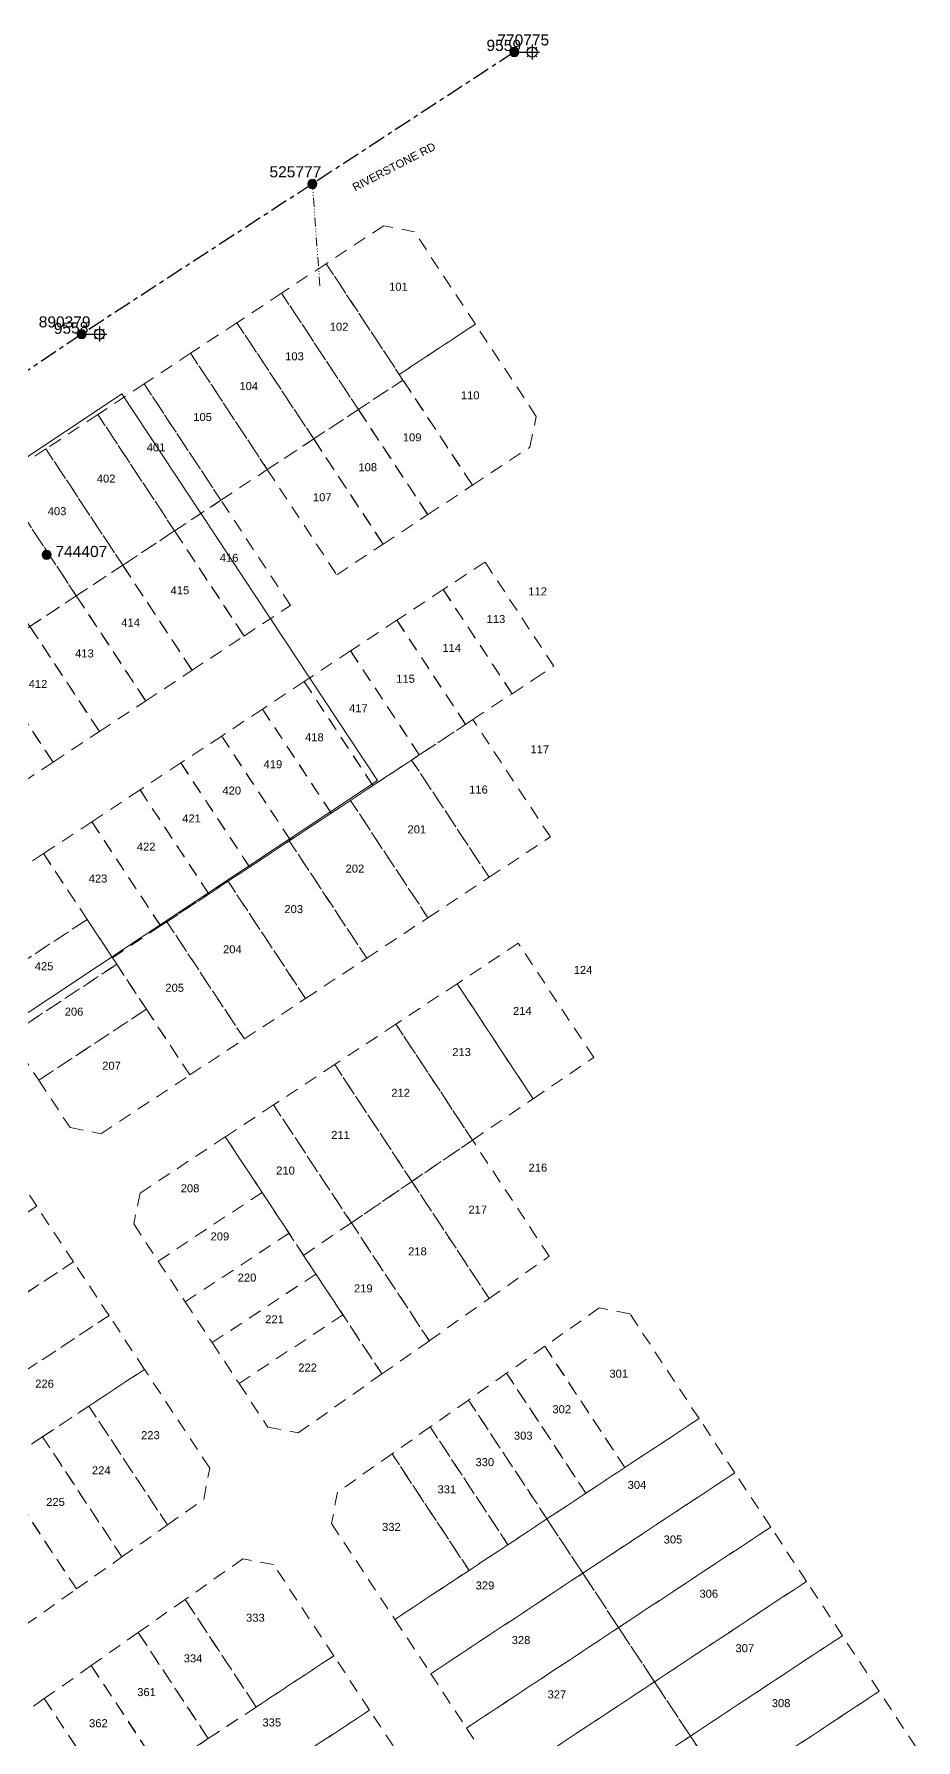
# Model space of a CAD drawing. Header units: metres. Extents: x 302829 to 303440, y 6270651 to 6271380.
# Drawn here: x 303195.3 to 303393.6, y 6270996.1 to 6271379.8 of the extents above; entities that cross this region are included whole.
import ezdxf
from ezdxf.enums import TextEntityAlignment as Align

# ---------------------------------------------------------------- set-up
doc = ezdxf.new("R2010")
doc.units = ezdxf.units.M
for name, pattern in [('Cable Exist UG', [7, 4, -1, 1, -1]), ('Dash', [5, 3, -2]), ('PHANTOM2', [4.45, 2, -0.5, 0.15, -0.5, 0.15, -0.5, 0.15, -0.5])]:
    doc.linetypes.add(name, pattern=pattern)
doc.layers.get('0').update_dxf_attribs({"color": 6})
for name, color, linetype, lineweight in [('_User Miscellaneous5', 151, 'Continuous', 13), ('_User_LV_Exist', 5, 'Continuous', 25), ('_User_SL_Exist', 4, 'Continuous', 25), ('Cadastre Developer_SP_EXT', 96, 'Continuous', 15), ('Cadastre Land Parcels_SP_EXT', 96, 'Continuous', 15), ('Cadastre Roads_SP_EXT', 54, 'Continuous', 15)]:
    doc.layers.add(name, color=color, linetype=linetype, lineweight=lineweight)
doc.layers.add('Equip_SP_SL_EXT', color=7, linetype='Continuous')
doc.layers.add('SupportsOH_SP_TR_HV_LV_SL_EXT', color=7, linetype='Continuous')
doc.styles.add('iecARIAL', font='arial.ttf', dxfattribs={"height": 2})
doc.styles.add('POLE_LABEL', font='arial.ttf', dxfattribs={"height": 2})
doc.styles.add('SL_LABEL', font='arial.ttf', dxfattribs={"height": 2})
doc.styles.get("Standard").update_dxf_attribs({"font": 'arial.ttf'})

# ---------------------------------------------------------------- blocks, each defined once
blk = doc.blocks.new('SL_LANTERN_EXT')
at = {"flags": 9}
for tag, p in [('LRATECODE', (-7.4, 0)), ('LOUTREACHVOCAB', (-7.2, 0)), ('LOUTREACH', (-7, 0)), ('LANTNUMBER', (-6.6, 0)), ('LNEW', (-6.4, 0)), ('LMASTVOCAB', (-6.2, 0)), ('LMAST', (-6, 0)), ('LLAMPVOCAB', (-5.8, 0)), ('LLAMP', (-5.6, 0)), ('LEXIST', (-5.4, 0)), ('LCHARGE3PERCENT', (-5.2, 0)), ('LCHARGE3', (-5, 0)), ('LCHARGE2PERCENT', (-4.8, 0)), ('LCHARGE2', (-4.6, 0)), ('LCHARGE1PERCENT', (-4.4, 0)), ('LCHARGE1', (-4.2, 0)), ('LCATEGORY', (-4, 0)), ('LBRACKETVOCAB', (-3.8, 0)), ('LBRACKET', (-3.6, 0)), ('LKINGHEIGHT', (-3.4, 0)), ('CREPLACE', (-3.2, 0)), ('CREMOVE', (-3, 0)), ('CNUMBER', (-2.8, 0)), ('CNEW', (-2.6, 0)), ('CEXIST', (-2.4, 0)), ('USAGE', (-2.2, 0)), ('STATE', (-2, 0)), ('OWNED_BY', (-1.8, 0)), ('ORIENTATION', (-1.6, 0)), ('OPERATING_VOLTAGE', (-1.4, 0)), ('NO_PHASES', (-1.2, 0)), ('LANTERN_TYPE', (-1, 0)), ('LANTERN_PURPOSE', (-0.8, 0)), ('CONTROL_TYPE', (-0.6, 0)), ('CONSTRUCTED_VOLTAGE', (-0.4, 0))]:
    blk.add_attdef(tag, text='', height=0.001, rotation=270, dxfattribs=at).set_placement(p, align=Align.MIDDLE_LEFT)
at = {"style": 'SL_LABEL', "flags": 9}
blk.add_attdef('STREET_CODE', text='', height=0.001, rotation=270, dxfattribs=at).set_placement((0, 0), align=Align.MIDDLE_LEFT)
at = {"flags": 1}
blk.add_attdef('Z', (0, 0), '', height=0.001, rotation=270, dxfattribs=at)
at = {"flags": 9}
for tag, p in [('LREMOVE', (0, -7.6)), ('LREPLACE', (0, -7.8)), ('LTYPE', (0, -8)), ('LTYPEVOCAB', (0, -8.2)), ('LEGEND', (0, -8.4)), ('SUBURB', (0, -8.6)), ('STREETNAME', (0, -8.8)), ('LOCATION', (0, -9)), ('NOTES', (0, -9.2)), ('MAINTAINED_BY', (0, -9.86))]:
    blk.add_attdef(tag, text='', height=0.001, dxfattribs=at).set_placement(p, align=Align.MIDDLE_LEFT)
blk.add_attdef('OPERATED_BY', (0, -9.61), '', height=0.001, dxfattribs=at)
blk.add_wipeout([(5.69, 0), (5.06, -1.06), (4, -1.69), (2.94, -1.06), (2.31, 0), (2.94, 1.06), (4, 1.69), (5.06, 1.06)])
for p, q in [((0, 0), (4, 0)), ((2.94, 1.06), (3.2, 0.8)), ((4, 1.69), (4, 0)), ((5.06, 1.06), (4.8, 0.8)), ((2.94, -1.06), (3.2, -0.8)), ((4, 0), (5.69, 0)), ((4, 0), (4, -1.69)), ((5.06, -1.06), (4.8, -0.8))]:
    blk.add_line(p, q)
blk.add_circle((4, 0), 1.12)
at = {"width": 0.9}
blk.add_attdef('LNUMBER', text='', height=1, dxfattribs=at).set_placement((7, -1), align=Align.MIDDLE_LEFT)
blk = doc.blocks.new('POLE_EXT')
blk.add_hatch(color=256).paths.add_polyline_path([(-1, 0, 1), (1, 0, 1)])
blk.add_lwpolyline([(-1, 0, 1), (1, 0, 1)], format="xyb", close=True)
at = {"flags": 8}
blk.add_attdef('pNumber', text='', height=2, dxfattribs=at).set_placement((2.5, 2.5), align=Align.MIDDLE_CENTER)
at = {"style": 'POLE_LABEL', "flags": 9}
for tag, p in [('STRUCTURE_PLANT_NUMBER', (1.35, 0.03)), ('STREET_CODE', (1.35, -0.2))]:
    blk.add_attdef(tag, text='', height=0.2, dxfattribs=at).set_placement(p, align=Align.MIDDLE_LEFT)
at = {"flags": 9}
for tag, p in [('OWNED_BY', (1.35, -0.4)), ('SPECIAL_USE', (1.35, -0.8)), ('STATE', (1.35, -1)), ('cLV', (1.35, -1.4)), ('hDepth', (1.35, -1.6)), ('hDia', (1.35, -1.8)), ('cHV', (1.35, -2)), ('cLinedev', (1.35, -3.4)), ('pExisting', (1.35, -3.8)), ('PARENT', (1.35, -0.6)), ('USAGE', (1.35, -1.2)), ('LBRACKET', (1.35, -2.2)), ('LExisting', (1.35, -2.4)), ('LANTNUMBER', (1.35, -2.6)), ('LOther', (1.35, -2.8)), ('LRemove', (1.35, -3)), ('LEGEND', (1.35, -3.2)), ('LOCATION', (1.35, -3.6)), ('pFooting', (1.35, -4.4)), ('pNew', (1.35, -4.6)), ('pRelocate', (1.35, -5)), ('pRemove', (1.35, -5.2)), ('pReplace', (1.35, -5.4)), ('pStay', (1.35, -5.6)), ('pType', (1.35, -5.8)), ('cspan', (1.35, -6)), ('STREETNAME', (1.35, -6.2)), ('SUBURB', (1.35, -6.4)), ('OPERATED_BY', (1.36, -7.01)), ('PFNUMBER', (1.35, -4)), ('NEWPFNUMBER', (1.35, -4.2)), ('NOTES', (1.35, -6.6)), ('MAINTAINED_BY', (1.36, -6.81))]:
    blk.add_attdef(tag, text='', height=0.2, dxfattribs=at).set_placement(p, align=Align.MIDDLE_LEFT)
at = {"flags": 1}
blk.add_attdef('Z', (1.35, -7.33), '', height=0.2, dxfattribs=at)

msp = doc.modelspace()

# ---------------------------------------------------------------- linework, layer by layer
at = {"layer": '_User Miscellaneous5', "linetype": 'PHANTOM2'}
msp.add_lwpolyline([(303259.54, 6271323.25), (303257.86, 6271346.13)], dxfattribs=at)
at = {"layer": 'Cadastre Developer_SP_EXT', "linetype": 'Dash'}
for points in [[(303277.41, 6271303.29), (303294.53, 6271314.6), (303280.84, 6271335.33), (303273.91, 6271336.75), (303260.96, 6271328.19), (303277.41, 6271303.29)], [(303268.2, 6271295.4), (303278.24, 6271302.03), (303260.96, 6271328.19), (303250.92, 6271321.56), (303268.2, 6271295.4)], [(303258.15, 6271288.77), (303268.2, 6271295.4), (303250.92, 6271321.56), (303240.88, 6271314.92), (303258.15, 6271288.77)], [(303247.72, 6271281.88), (303258.15, 6271288.77), (303240.88, 6271314.92), (303230.45, 6271308.04), (303247.72, 6271281.88)], [(303293.86, 6271278.38), (303306.81, 6271286.94), (303308.23, 6271293.86), (303294.53, 6271314.6), (303277.41, 6271303.29), (303278.24, 6271302.03), (303293.86, 6271278.38)], [(303237.29, 6271274.99), (303247.72, 6271281.88), (303230.45, 6271308.04), (303220.01, 6271301.15), (303237.29, 6271274.99)], [(303226.86, 6271268.1), (303237.29, 6271274.99), (303220.01, 6271301.15), (303209.59, 6271294.26), (303226.86, 6271268.1)], [(303283.82, 6271271.75), (303293.86, 6271278.38), (303278.24, 6271302.03), (303268.2, 6271295.4), (303283.82, 6271271.75)], [(303273.77, 6271265.12), (303283.82, 6271271.75), (303268.2, 6271295.4), (303258.15, 6271288.77), (303273.77, 6271265.12)], [(303209.59, 6271294.26), (303197.9, 6271286.54), (303215.18, 6271260.38), (303226.86, 6271268.1), (303209.59, 6271294.26)], [(303263.34, 6271258.23), (303273.77, 6271265.12), (303258.15, 6271288.77), (303247.72, 6271281.88), (303263.34, 6271258.23)], [(303197.9, 6271286.54), (303187.47, 6271279.65), (303204.75, 6271253.49), (303215.18, 6271260.38), (303197.9, 6271286.54)], [(303187.47, 6271279.65), (303177.04, 6271272.76), (303194.32, 6271246.6), (303204.75, 6271253.49), (303187.47, 6271279.65)], [(303242.48, 6271244.45), (303252.91, 6271251.34), (303237.29, 6271274.99), (303226.86, 6271268.1), (303242.48, 6271244.45)], [(303226.86, 6271268.1), (303215.18, 6271260.38), (303230.8, 6271236.73), (303242.48, 6271244.45), (303226.86, 6271268.1)], [(303215.18, 6271260.38), (303204.75, 6271253.49), (303220.37, 6271229.84), (303230.8, 6271236.73), (303215.18, 6271260.38)], [(303312.16, 6271237.66), (303296.69, 6271261.08), (303287.3, 6271254.88), (303302.77, 6271231.47), (303307.73, 6271234.74), (303312.16, 6271237.66)], [(303204.75, 6271253.49), (303194.32, 6271246.6), (303209.94, 6271222.96), (303220.37, 6271229.84), (303204.75, 6271253.49)], [(303287.3, 6271254.88), (303276.87, 6271247.99), (303292.34, 6271224.57), (303293.96, 6271225.65), (303302.77, 6271231.47), (303287.3, 6271254.88)], [(303194.32, 6271246.6), (303183.89, 6271239.71), (303199.51, 6271216.07), (303209.94, 6271222.96), (303194.32, 6271246.6)], [(303276.87, 6271247.99), (303266.44, 6271241.1), (303281.91, 6271217.69), (303292.34, 6271224.57), (303276.87, 6271247.99)], [(303271.48, 6271210.8), (303281.91, 6271217.69), (303266.44, 6271241.1), (303256.01, 6271234.21), (303271.48, 6271210.8)], [(303183.89, 6271239.71), (303172.96, 6271232.49), (303178.8, 6271223.65), (303188.58, 6271208.85), (303199.51, 6271216.07), (303183.89, 6271239.71)], [(303256.01, 6271234.21), (303246.63, 6271228.01), (303262.09, 6271204.6), (303266.43, 6271207.46), (303271.48, 6271210.8), (303256.01, 6271234.21)], [(303246.63, 6271228.01), (303237.45, 6271221.95), (303252.91, 6271198.53), (303262.09, 6271204.6), (303246.63, 6271228.01)], [(303297.62, 6271190.17), (303311.39, 6271199.26), (303293.96, 6271225.65), (303280.19, 6271216.55), (303297.62, 6271190.17)], [(303237.45, 6271221.95), (303228.27, 6271215.89), (303243.73, 6271192.47), (303252.91, 6271198.53), (303237.45, 6271221.95)], [(303228.27, 6271215.89), (303219.09, 6271209.83), (303234.56, 6271186.41), (303238.89, 6271189.27), (303243.73, 6271192.47), (303228.27, 6271215.89)], [(303280.19, 6271216.55), (303271.48, 6271210.8), (303266.43, 6271207.46), (303283.85, 6271181.07), (303297.62, 6271190.17), (303280.19, 6271216.55)], [(303219.09, 6271209.83), (303208.24, 6271202.66), (303223.71, 6271179.24), (303225.12, 6271180.18), (303234.56, 6271186.41), (303219.09, 6271209.83)], [(303266.43, 6271207.46), (303262.09, 6271204.6), (303252.66, 6271198.37), (303270.08, 6271171.98), (303283.85, 6271181.07), (303266.43, 6271207.46)], [(303208.24, 6271202.66), (303197.39, 6271195.5), (303207.17, 6271180.69), (303212.86, 6271172.08), (303223.71, 6271179.24), (303208.24, 6271202.66)], [(303197.39, 6271195.5), (303177.37, 6271182.27), (303175.95, 6271175.34), (303182.97, 6271164.71), (303207.17, 6271180.69), (303197.39, 6271195.5)], [(303252.66, 6271198.37), (303243.73, 6271192.47), (303238.89, 6271189.27), (303256.32, 6271162.89), (303270.08, 6271171.98), (303252.66, 6271198.37)], [(303238.89, 6271189.27), (303234.56, 6271186.41), (303225.12, 6271180.18), (303242.55, 6271153.8), (303256.32, 6271162.89), (303238.89, 6271189.27)], [(303212.86, 6271172.08), (303207.17, 6271180.69), (303182.97, 6271164.71), (303189.64, 6271154.62), (303213.84, 6271170.6), (303212.86, 6271172.08)], [(303225.12, 6271180.18), (303223.71, 6271179.24), (303212.86, 6271172.08), (303213.84, 6271170.6), (303220.51, 6271160.5), (303230.29, 6271145.7), (303242.55, 6271153.8), (303225.12, 6271180.18)], [(303304.18, 6271175.33), (303290.42, 6271166.24), (303307.52, 6271140.34), (303321.15, 6271149.64), (303304.18, 6271175.33)], [(303213.84, 6271170.6), (303189.64, 6271154.62), (303196.31, 6271144.52), (303220.51, 6271160.5), (303213.84, 6271170.6)], [(303307.52, 6271140.34), (303290.42, 6271166.24), (303276.65, 6271157.14), (303293.89, 6271131.04), (303307.52, 6271140.34)], [(303220.51, 6271160.5), (303196.31, 6271144.52), (303203.33, 6271133.89), (303210.26, 6271132.47), (303230.29, 6271145.7), (303220.51, 6271160.5)], [(303293.89, 6271131.04), (303276.65, 6271157.14), (303262.88, 6271148.05), (303280.25, 6271121.75), (303293.89, 6271131.04)], [(303280.25, 6271121.75), (303262.88, 6271148.05), (303249.12, 6271138.96), (303266.62, 6271112.45), (303280.25, 6271121.75)], [(303266.62, 6271112.45), (303249.12, 6271138.96), (303238.27, 6271131.79), (303255.88, 6271105.13), (303266.62, 6271112.45)], [(303246.54, 6271119.28), (303238.27, 6271131.79), (303219.08, 6271119.12), (303217.66, 6271112.19), (303223.17, 6271103.85), (303246.54, 6271119.28)], [(303311.13, 6271104.93), (303293.89, 6271131.04), (303280.25, 6271121.75), (303297.63, 6271095.43), (303311.13, 6271104.93)], [(303195.84, 6271116.2), (303187.58, 6271128.71), (303152.26, 6271105.38), (303160.52, 6271092.86), (303195.84, 6271116.2)], [(303252.6, 6271110.1), (303246.54, 6271119.28), (303223.17, 6271103.85), (303229.23, 6271094.67), (303252.6, 6271110.1)], [(303297.63, 6271095.43), (303280.25, 6271121.75), (303266.62, 6271112.45), (303284.14, 6271085.93), (303297.63, 6271095.43)], [(303204.11, 6271103.68), (303195.84, 6271116.2), (303160.52, 6271092.86), (303168.79, 6271080.35), (303204.11, 6271103.68)], [(303284.17, 6271085.88), (303266.62, 6271112.45), (303255.88, 6271105.13), (303273.5, 6271078.45), (303284.17, 6271085.88)], [(303258.66, 6271100.92), (303252.6, 6271110.1), (303229.23, 6271094.67), (303235.3, 6271085.49), (303258.66, 6271100.92)], [(303212.1, 6271091.58), (303204.11, 6271103.68), (303168.79, 6271080.35), (303176.78, 6271068.25), (303212.1, 6271091.58)], [(303264.72, 6271091.74), (303258.66, 6271100.92), (303235.3, 6271085.49), (303241.36, 6271076.31), (303264.72, 6271091.74)], [(303207.57, 6271071.21), (303220.09, 6271079.48), (303212.1, 6271091.58), (303176.78, 6271068.25), (303184.76, 6271056.14), (303186.72, 6271057.43), (303197.15, 6271064.32), (303207.57, 6271071.21)], [(303273.5, 6271078.45), (303264.72, 6271091.74), (303241.36, 6271076.31), (303247.84, 6271066.5), (303254.68, 6271065.21), (303273.5, 6271078.45)], [(303344.84, 6271068.43), (303329.26, 6271092.01), (303322.41, 6271093.31), (303310.14, 6271084.67), (303328.15, 6271057.4), (303344.84, 6271068.43)], [(303328.15, 6271057.4), (303310.14, 6271084.67), (303301.55, 6271078.62), (303319.39, 6271051.62), (303328.15, 6271057.4)], [(303234.75, 6271057.29), (303220.09, 6271079.48), (303207.57, 6271071.21), (303225.23, 6271044.48), (303233.42, 6271050.24), (303234.75, 6271057.29)], [(303319.39, 6271051.62), (303301.55, 6271078.62), (303292.96, 6271072.58), (303310.63, 6271045.83), (303319.39, 6271051.62)], [(303310.63, 6271045.83), (303292.96, 6271072.58), (303284.37, 6271066.53), (303301.86, 6271040.04), (303310.63, 6271045.83)], [(303207.57, 6271071.21), (303197.15, 6271064.32), (303215.01, 6271037.28), (303225.23, 6271044.48), (303207.57, 6271071.21)], [(303352.9, 6271056.21), (303344.84, 6271068.43), (303328.15, 6271057.4), (303319.39, 6271051.62), (303310.63, 6271045.83), (303318.69, 6271033.62), (303352.9, 6271056.21)], [(303301.86, 6271040.04), (303284.37, 6271066.53), (303275.78, 6271060.49), (303293.1, 6271034.26), (303301.86, 6271040.04)], [(303197.15, 6271064.32), (303186.72, 6271057.43), (303204.78, 6271030.09), (303215.01, 6271037.28), (303197.15, 6271064.32)], [(303186.72, 6271057.43), (303184.76, 6271056.14), (303175.03, 6271049.72), (303193.32, 6271022.02), (303204.78, 6271030.09), (303186.72, 6271057.43)], [(303293.1, 6271034.26), (303275.78, 6271060.49), (303263.5, 6271051.85), (303262.17, 6271044.8), (303276.41, 6271023.23), (303293.1, 6271034.26)], [(303360.97, 6271044), (303352.9, 6271056.21), (303318.69, 6271033.62), (303326.76, 6271021.41), (303360.97, 6271044)], [(303310.63, 6271045.83), (303301.86, 6271040.04), (303293.1, 6271034.26), (303276.41, 6271023.23), (303284.48, 6271011.02), (303318.69, 6271033.62), (303310.63, 6271045.83)], [(303369.03, 6271031.79), (303360.97, 6271044), (303326.76, 6271021.41), (303334.82, 6271009.2), (303369.03, 6271031.79)], [(303262.65, 6271015.05), (303249.08, 6271035.59), (303242.24, 6271036.88), (303229.23, 6271027.72), (303245.21, 6271003.53), (303262.65, 6271015.05)], [(303318.69, 6271033.62), (303284.48, 6271011.02), (303292.54, 6270998.81), (303326.76, 6271021.41), (303318.69, 6271033.62)], [(303377.1, 6271019.58), (303369.03, 6271031.79), (303334.82, 6271009.2), (303342.89, 6270996.99), (303377.1, 6271019.58)], [(303229.23, 6271027.72), (303218.67, 6271020.29), (303234.44, 6270996.42), (303245.21, 6271003.53), (303229.23, 6271027.72)], [(303218.67, 6271020.29), (303208.11, 6271012.86), (303223.67, 6270989.3), (303228.43, 6270992.45), (303234.44, 6270996.42), (303218.67, 6271020.29)], [(303334.82, 6271009.2), (303326.76, 6271021.41), (303292.54, 6270998.81), (303300.61, 6270986.6), (303334.82, 6271009.2)], [(303385.37, 6271007.07), (303377.1, 6271019.58), (303342.89, 6270996.99), (303351.15, 6270984.47), (303385.37, 6271007.07)], [(303270.71, 6271002.84), (303262.65, 6271015.05), (303245.21, 6271003.53), (303234.44, 6270996.42), (303228.43, 6270992.45), (303236.5, 6270980.24), (303270.71, 6271002.84)], [(303208.11, 6271012.86), (303197.55, 6271005.43), (303212.9, 6270982.19), (303223.67, 6270989.3), (303208.11, 6271012.86)], [(303334.82, 6271009.2), (303300.61, 6270986.6), (303308.67, 6270974.39), (303342.89, 6270996.99), (303334.82, 6271009.2)], [(303393.63, 6270994.55), (303385.37, 6271007.07), (303351.15, 6270984.47), (303359.42, 6270971.95), (303393.63, 6270994.55)], [(303197.55, 6271005.43), (303183.42, 6270995.49), (303182.09, 6270988.44), (303194.34, 6270969.93), (303212.9, 6270982.19), (303197.55, 6271005.43)], [(303278.78, 6270990.63), (303270.71, 6271002.84), (303236.5, 6270980.24), (303244.57, 6270968.03), (303278.78, 6270990.63)], [(303351.15, 6270984.47), (303342.89, 6270996.99), (303308.67, 6270974.39), (303316.94, 6270961.87), (303351.15, 6270984.47)]]:
    msp.add_lwpolyline(points, close=True, dxfattribs=at)
at = {"layer": 'Cadastre Land Parcels_SP_EXT', "linetype": 'Continuous'}
msp.add_lwpolyline([(303272.52, 6271211.95), (303214.96, 6271298.92), (303131.13, 6271243.01), (303188.72, 6271156.28), (303272.52, 6271211.95)], close=True, dxfattribs=at)

# ---------------------------------------------------------------- block references
at = {"layer": 'Equip_SP_SL_EXT'}
ref = msp.add_blockref('SL_LANTERN_EXT', (303303.29, 6271375.8), dxfattribs=at)
ref.add_attrib('ASSET_NUM', '9559', dxfattribs={"layer": '0', "height": 2.5, "rotation": 359.9044, "style": 'iecARIAL'}).set_placement((303304.79, 6271377.3), align=Align.MIDDLE_RIGHT)
ref = msp.add_blockref('SL_LANTERN_EXT', (303205.94, 6271312.35), dxfattribs=at)
ref.add_attrib('ASSET_NUM', '9558', dxfattribs={"layer": '0', "height": 2.5, "rotation": 1.6611, "style": 'iecARIAL'}).set_placement((303207.44, 6271313.85), align=Align.MIDDLE_RIGHT)
at = {"layer": 'SupportsOH_SP_TR_HV_LV_SL_EXT'}
ref = msp.add_blockref('POLE_EXT', (303257.86, 6271346.13), dxfattribs=at)
ref.add_attrib('ASSET_NUM', '525777', dxfattribs={"layer": '0', "height": 2.5, "rotation": 359.9969, "style": 'POLE_LABEL'}).set_placement((303259.86, 6271346.88), align=Align.BOTTOM_RIGHT)
ref = msp.add_blockref('POLE_EXT', (303198.06, 6271262.71), dxfattribs=at)
ref.add_attrib('ASSET_NUM', '744407', dxfattribs={"layer": '0', "height": 2.5, "style": 'POLE_LABEL'}).set_placement((303200.06, 6271263.46), align=Align.MIDDLE_LEFT)

# ---------------------------------------------------------------- texts
at = {"layer": 'Cadastre Developer_SP_EXT'}
for s, p in [('101', (303275.11, 6271322.12)), ('102', (303261.76, 6271313.12)), ('103', (303251.73, 6271306.47)), ('104', (303241.45, 6271299.77)), ('110', (303291.26, 6271297.68)), ('105', (303231.06, 6271292.82)), ('401', (303220.59, 6271285.99)), ('109', (303278.2, 6271288.23)), ('108', (303268.21, 6271281.52)), ('402', (303209.36, 6271278.96)), ('107', (303257.97, 6271274.76)), ('403', (303198.31, 6271271.63)), ('416', (303237.01, 6271261.14)), ('415', (303225.95, 6271253.82)), ('112', (303306.44, 6271253.59)), ('113', (303297.06, 6271247.37)), ('414', (303214.86, 6271246.58)), ('413', (303204.47, 6271239.63)), ('114', (303287.11, 6271240.88)), ('412', (303194.03, 6271232.76)), ('115', (303276.72, 6271233.93)), ('417', (303266.11, 6271227.31)), ('418', (303256.21, 6271220.77)), ('117', (303306.92, 6271218.05)), ('419', (303246.87, 6271214.71)), ('420', (303237.61, 6271208.79)), ('116', (303293.12, 6271209.01)), ('421', (303228.57, 6271202.51)), ('201', (303279.26, 6271200.05)), ('422', (303218.37, 6271196.17)), ('202', (303265.32, 6271191.23)), ('423', (303207.54, 6271188.99)), ('203', (303251.56, 6271182.11)), ('204', (303237.75, 6271173.08)), ('425', (303195.39, 6271169.27)), ('124', (303316.66, 6271168.44)), ('205', (303224.78, 6271164.42)), ('206', (303202.14, 6271159.05)), ('214', (303302.98, 6271159.22)), ('213', (303289.32, 6271149.96)), ('207', (303210.57, 6271146.88)), ('212', (303275.61, 6271140.79)), ('211', (303262.09, 6271131.32)), ('210', (303249.71, 6271123.31)), ('216', (303306.49, 6271123.97)), ('208', (303228.24, 6271119.32)), ('217', (303292.96, 6271114.52)), ('209', (303234.94, 6271108.49)), ('218', (303279.39, 6271105.12)), ('220', (303241.05, 6271099.24)), ('219', (303267.22, 6271096.8)), ('221', (303247.25, 6271089.85)), ('222', (303254.69, 6271079)), ('226', (303195.5, 6271075.36)), ('301', (303324.68, 6271077.62)), ('302', (303311.86, 6271069.62)), ('223', (303219.32, 6271063.78)), ('303', (303303.19, 6271063.68)), ('224', (303208.26, 6271055.87)), ('330', (303294.55, 6271057.72)), ('331', (303286.01, 6271051.6)), ('304', (303328.78, 6271052.6)), ('225', (303197.97, 6271048.76)), ('332', (303273.54, 6271043.15)), ('305', (303336.88, 6271040.32)), ('329', (303294.59, 6271029.97)), ('306', (303344.94, 6271028.12)), ('333', (303242.94, 6271022.72)), ('328', (303302.7, 6271017.69)), ('334', (303228.91, 6271013.57)), ('307', (303353.04, 6271015.86)), ('361', (303218.45, 6271005.99)), ('327', (303310.77, 6271005.47)), ('308', (303361.21, 6271003.5)), ('362', (303207.61, 6270998.99)), ('335', (303246.63, 6270999.16))]:
    msp.add_text(s, height=1.8, dxfattribs=at).set_placement(p)
at = {"layer": 'Cadastre Roads_SP_EXT'}
msp.add_text('RIVERSTONE RD', height=1.8, rotation=27.4716, dxfattribs=at).set_placement((303267.45, 6271344.45))

# ---------------------------------------------------------------- next in the draw order: block references
at = {"layer": 'SupportsOH_SP_TR_HV_LV_SL_EXT'}
ref = msp.add_blockref('POLE_EXT', (303303.29, 6271375.8), dxfattribs=at)
ref.add_attrib('ASSET_NUM', '770775', dxfattribs={"layer": '0', "height": 2.5, "style": 'POLE_LABEL'}).set_placement((303305.29, 6271376.55), align=Align.BOTTOM_CENTER)
ref = msp.add_blockref('POLE_EXT', (303205.94, 6271312.35), dxfattribs=at)
ref.add_attrib('ASSET_NUM', '890379', dxfattribs={"layer": '0', "height": 2.5, "rotation": 359.9442, "style": 'POLE_LABEL'}).set_placement((303207.94, 6271313.1), align=Align.BOTTOM_RIGHT)

# ---------------------------------------------------------------- next in the draw order: block references
at = {"layer": '_User_SL_Exist'}
ref = msp.add_blockref('SL_LANTERN_EXT', (303303.29, 6271375.8), dxfattribs=at)
ref.add_attrib('ASSET_NUM', '9559', dxfattribs={"layer": '0', "height": 2.5, "rotation": 359.9044, "style": 'iecARIAL'}).set_placement((303304.79, 6271377.3), align=Align.MIDDLE_RIGHT)
ref = msp.add_blockref('SL_LANTERN_EXT', (303205.94, 6271312.35), dxfattribs=at)
ref.add_attrib('ASSET_NUM', '9558', dxfattribs={"layer": '0', "height": 2.5, "rotation": 1.6611, "style": 'iecARIAL'}).set_placement((303207.44, 6271313.85), align=Align.MIDDLE_RIGHT)

# ---------------------------------------------------------------- next in the draw order: linework, layer by layer
at = {"layer": '_User_LV_Exist', "linetype": 'Cable Exist UG'}
for points in [[(303303.38, 6271375.86), (303303.29, 6271375.8), (303257.86, 6271346.13)], [(303257.86, 6271346.13), (303205.94, 6271312.35)], [(303205.94, 6271312.35), (303164.16, 6271284.22)]]:
    msp.add_lwpolyline(points, dxfattribs=at)

doc.saveas('drawing.dxf')
